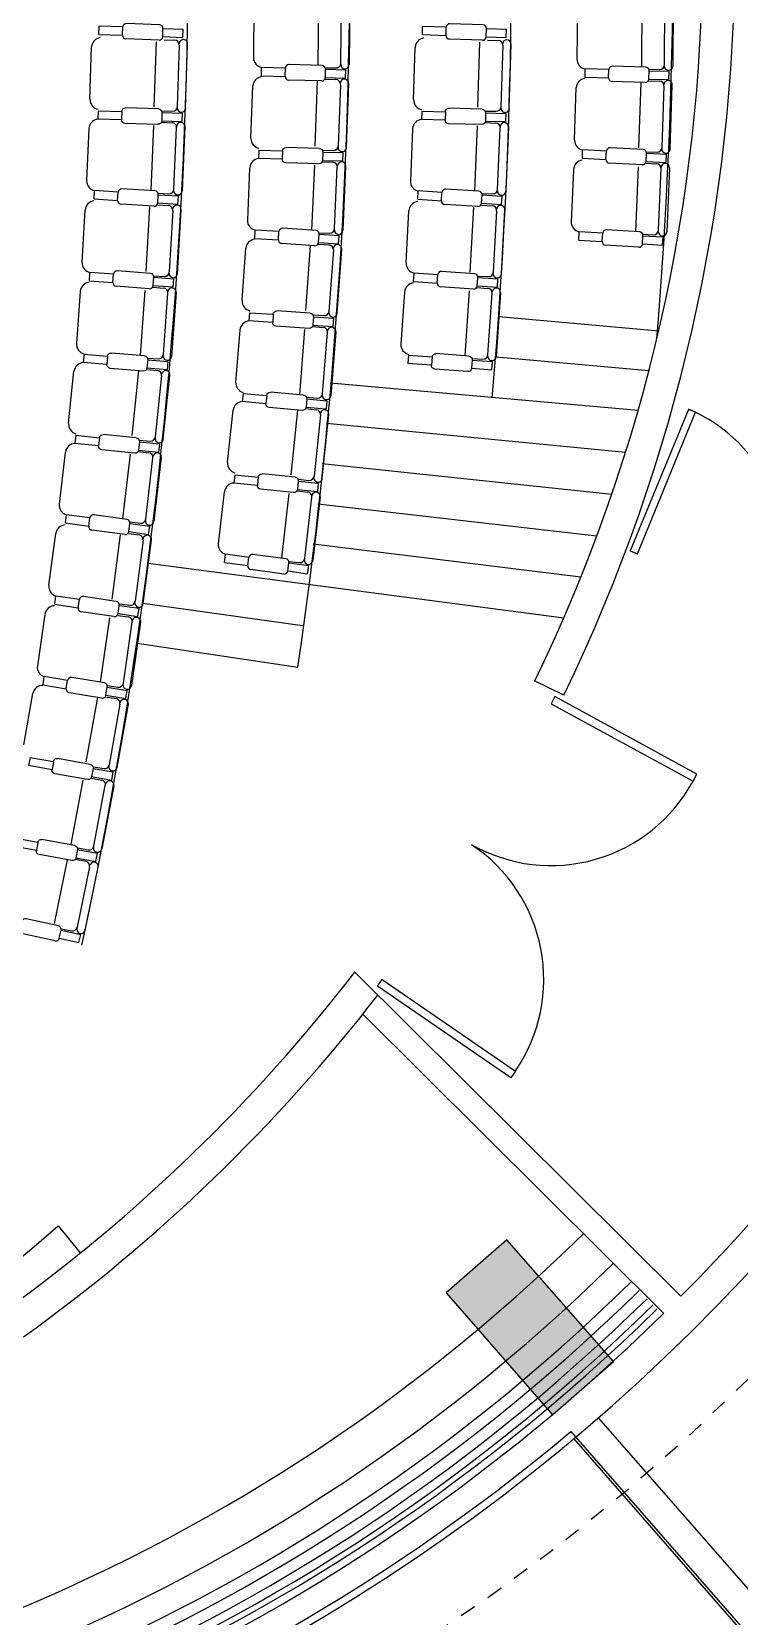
# Model space of a CAD drawing. Header units: millimetres. Extents: x 261 to 423, y 98 to 222.
# Drawn here: x 373.82 to 378.19, y 158.52 to 168.3 of the extents above; entities that cross this region are included whole.
import ezdxf

# ---------------------------------------------------------------- set-up
doc = ezdxf.new("R2010")
doc.units = ezdxf.units.MM
for name, pattern in [('ACAD_ISO03W100', [30, 12, -18]), ('ACAD_ISO04W100', [30, 24, -3, 0, -3]), ('HIDDEN2', [0.1875, 0.125, -0.0625])]:
    doc.linetypes.add(name, pattern=pattern)
for name, color, linetype in [('COLUMNAS', 5, 'Continuous'), ('Ejes', 1, 'ACAD_ISO04W100'), ('Escaleras', 4, 'Continuous'), ('MUEBLES', 8, 'Continuous'), ('Muro-Alto', 6, 'Continuous')]:
    doc.layers.add(name, color=color, linetype=linetype)

# ---------------------------------------------------------------- blocks, each defined once
blk = doc.blocks.new('brazo')
for p, q in [((343.1753, 185.8674), (343.3801, 185.8639)), ((343.1521, 185.7946), (343.0269, 185.7968)), ((343.0286, 185.848), (343.0277, 185.7968)), ((343.1529, 185.8458), (343.0286, 185.848)), ((343.1529, 185.8458), (343.1521, 185.7946)), ((343.1736, 185.7723), (343.3784, 185.7688)), ((343.4016, 185.8415), (343.4007, 185.7903)), ((343.4007, 185.7903), (343.5475, 185.7878)), ((343.5479, 185.839), (343.4016, 185.8415)), ((343.5474, 185.839), (343.5475, 185.7877))]:
    blk.add_line(p, q)
for centre, start, end in [((343.1749, 185.8455), 89.00984, 179.00984), ((343.3797, 185.8419), 359.00984, 89.00984), ((343.174, 185.7943), 179.00984, 269.00984), ((343.3788, 185.7907), 269.00984, 359.00984)]:
    blk.add_arc(centre, 0.0219, start, end)

msp = doc.modelspace()

# ---------------------------------------------------------------- hatches: boundary and pattern name
at = {"layer": 'COLUMNAS', "linetype": 'HIDDEN2'}
h = msp.add_hatch(color=256, dxfattribs=at)
h.paths.add_polyline_path([(376.3798, 160.5124), (377.038, 159.7596), (377.4145, 160.0887), (376.7562, 160.8415)])
h.paths.add_polyline_path([(369.9137, 158.0137), (369.9788, 157.0158), (370.4778, 157.0484), (370.4126, 158.0463)])

# ---------------------------------------------------------------- linework, layer by layer
msp.add_lwpolyline([(380.0881, 181.8595), (376.9425, 178.2197, 2.112171), (377.1513, 159.6566), (380.2655, 156.095, -0.234719), (364.8112, 150.1681, -0.644366), (364.8539, 187.4846, -0.225992), (380.0881, 181.8595)], format="xyb", close=True)
at = {"linetype": 'HIDDEN2', "ltscale": 0.1}
msp.add_arc((369.442, 168.8526), 12.5, 21.87584, 337.48619, dxfattribs=at)
for radius in [11.7522, 11.7171, 11.6633, 11.5931, 11.5205, 11.3614, 11.1014]:
    msp.add_arc((369.4593, 168.8076), radius, 45.58274, 314.41726)
at = {"layer": 'COLUMNAS'}
msp.add_lwpolyline([(376.3798, 160.5124), (377.038, 159.7596), (377.4145, 160.0887), (376.7562, 160.8415)], close=True, dxfattribs=at)
at = {"layer": 'Ejes', "ltscale": 0.25}
for centre, radius in [((366.5775, 168.8078), 27.2588), ((366.5828, 168.8056), 19.2588)]:
    msp.add_arc(centre, radius, 266.17724, 93.77465, dxfattribs=at)
at = {"layer": 'Escaleras'}
for p, q in [((376.7078, 166.5429), (377.6947, 166.4557)), ((376.6889, 166.2936), (377.6342, 166.2101)), ((375.6632, 166.1333), (377.5674, 165.965)), ((375.6398, 165.8842), (377.4893, 165.7048)), ((375.6144, 165.6354), (377.4043, 165.4463)), ((375.5869, 165.3869), (377.3123, 165.1897)), ((375.5574, 165.1386), (377.2133, 164.935)), ((374.5386, 165.0203), (377.1078, 164.6828)), ((374.5052, 164.7725), (375.4911, 164.6345)), ((374.4697, 164.5251), (375.464, 164.3773)), ((373.9822, 160.9275), (374.1178, 160.7594))]:
    msp.add_line(p, q, dxfattribs=at)
for centre, radius, start, end in [((345.3618, 168.785), 30.4232, 351.66956, 8.3878), ((345.505, 168.8264), 29.2801, 347.84457, 8.34867), ((344.2391, 168.8343), 32.5461, 355.07511, 4.7964), ((346.5355, 168.9293), 31.25, 355.37287, 3.95388), ((369.034, 166.5469), 7.4875, 282.77424, 311.36562)]:
    msp.add_arc(centre, radius, start, end, dxfattribs=at)
at = {"layer": 'MUEBLES'}
for p, q in [((375.1913, 168.4639), (375.1886, 168.142)), ((375.5906, 168.4959), (375.5872, 168.0942)), ((375.7296, 168.1082), (375.7329, 168.4885)), ((375.7841, 168.4954), (375.7808, 168.0994)), ((377.1914, 168.4546), (377.1887, 168.1327)), ((377.5907, 168.4866), (377.5873, 168.0849)), ((377.7297, 168.0989), (377.7329, 168.4793)), ((377.7842, 168.4862), (377.7809, 168.0902)), ((374.6359, 168.2525), (374.7018, 168.2505)), ((376.6361, 168.2511), (376.7019, 168.2491)), ((374.1779, 167.8865), (374.1881, 168.2082)), ((374.5757, 167.8384), (374.5884, 168.24)), ((374.7301, 168.2203), (374.7181, 167.8401)), ((374.769, 167.8312), (374.7815, 168.227)), ((376.1787, 167.8841), (376.1883, 168.2059)), ((376.5765, 167.8369), (376.5885, 168.2384)), ((376.7303, 168.219), (376.7189, 167.8388)), ((376.7699, 167.83), (376.7817, 168.2258)), ((375.6343, 168.0797), (375.7001, 168.0792)), ((377.6344, 168.0704), (377.7002, 168.0699)), ((375.1727, 167.6459), (375.1846, 167.9675)), ((375.5701, 167.5957), (375.585, 167.9972)), ((375.6327, 168.0094), (375.6985, 168.007)), ((375.7266, 167.9767), (375.7125, 167.5966)), ((375.7634, 167.5874), (375.7781, 167.9831)), ((377.1737, 167.6353), (377.1849, 167.957)), ((377.5712, 167.586), (377.5852, 167.9875)), ((377.6328, 167.9999), (377.6987, 167.9976)), ((377.7269, 167.9674), (377.7136, 167.5872)), ((377.7646, 167.5781), (377.7783, 167.9739)), ((374.6232, 167.814), (374.6891, 167.8123)), ((376.6242, 167.8126), (376.69, 167.811)), ((374.1711, 167.7042), (374.1571, 167.3826)), ((374.5713, 167.7223), (374.5539, 167.3209)), ((374.6206, 167.743), (374.6863, 167.7398)), ((374.6967, 167.3299), (374.7132, 167.7099)), ((374.7646, 167.715), (374.7475, 167.3194)), ((376.1722, 167.7019), (376.1589, 167.3803)), ((376.5724, 167.7207), (376.5557, 167.3193)), ((376.6216, 167.7415), (376.6874, 167.7385)), ((376.6985, 167.3286), (376.7143, 167.7086)), ((376.7658, 167.7138), (376.7493, 167.3182)), ((375.6176, 167.571), (375.6834, 167.5689)), ((377.6187, 167.5614), (377.6845, 167.5595)), ((375.5654, 167.4786), (375.5479, 167.0772)), ((375.6147, 167.4993), (375.6805, 167.4961)), ((375.6907, 167.0862), (375.7073, 167.4662)), ((375.7588, 167.4713), (375.7415, 167.0757)), ((377.5668, 167.4689), (377.5502, 167.0675)), ((377.616, 167.4898), (377.6818, 167.4867)), ((375.1652, 167.4606), (375.1512, 167.139)), ((377.1666, 167.4499), (377.1534, 167.1283)), ((377.693, 167.0768), (377.7087, 167.4569)), ((377.7601, 167.4621), (377.7438, 167.0664)), ((374.6004, 167.3048), (374.6662, 167.3019)), ((376.6023, 167.3033), (376.6681, 167.3005)), ((374.1288, 166.8796), (374.1478, 167.2009)), ((374.5251, 166.8207), (374.5488, 167.2218)), ((374.5967, 167.233), (374.6624, 167.2291)), ((374.6899, 167.1982), (374.6675, 166.8185)), ((374.7182, 166.8081), (374.7415, 167.2034)), ((376.1327, 166.8755), (376.1501, 167.1968)), ((376.5292, 166.8184), (376.551, 167.2196)), ((376.5988, 167.2311), (376.6646, 167.2275)), ((376.6922, 167.1967), (376.6716, 166.8169)), ((376.7223, 166.8068), (376.7438, 167.2022)), ((375.5134, 166.5796), (375.5423, 166.9803)), ((375.5904, 166.991), (375.6561, 166.9862)), ((375.5944, 167.0611), (375.6602, 167.0583)), ((377.5968, 167.0515), (377.6626, 167.0488)), ((375.118, 166.6437), (375.1411, 166.9647)), ((375.6831, 166.9549), (375.6557, 166.5755)), ((375.7063, 166.5645), (375.7348, 166.9595)), ((374.572, 166.795), (374.6377, 166.7915)), ((376.5762, 166.793), (376.642, 166.7898)), ((374.117, 166.6976), (374.0942, 166.3765)), ((374.5175, 166.7047), (374.4891, 166.3039)), ((374.5673, 166.7241), (374.633, 166.7191)), ((374.6321, 166.309), (374.659, 166.6885)), ((374.7106, 166.6921), (374.6826, 166.2971)), ((376.1217, 166.6934), (376.1005, 166.3722)), ((376.5222, 166.7024), (376.4957, 166.3015)), ((376.5719, 166.7221), (376.6376, 166.7174)), ((376.6387, 166.3073), (376.6638, 166.6869)), ((376.7153, 166.6908), (376.6892, 166.2957)), ((375.5599, 166.5533), (375.6256, 166.5489)), ((375.104, 166.4588), (375.0787, 166.1379)), ((375.5046, 166.4628), (375.4731, 166.0623)), ((375.5545, 166.4818), (375.6202, 166.4763)), ((375.6161, 166.0663), (375.6459, 166.4455)), ((375.6976, 166.4488), (375.6665, 166.054)), ((374.0457, 165.8852), (374.0792, 166.2054)), ((374.4389, 165.8085), (374.4807, 166.2081)), ((374.5291, 166.2172), (374.5946, 166.2103)), ((374.5352, 166.2866), (374.6009, 166.2819)), ((376.5418, 166.2844), (376.6075, 166.2801)), ((374.6206, 166.1782), (374.5811, 165.7998)), ((374.6312, 165.7872), (374.6724, 166.1811)), ((375.519, 166.0446), (375.5846, 166.0394)), ((375.0282, 165.6441), (375.0626, 165.9641)), ((375.4211, 165.5662), (375.4641, 165.9657)), ((375.5125, 165.9746), (375.5779, 165.9675)), ((375.6039, 165.9353), (375.5632, 165.5571)), ((375.6134, 165.5444), (375.6557, 165.9381)), ((374.0257, 165.7039), (373.9885, 165.3842)), ((374.4768, 165.7101), (374.5422, 165.7021)), ((374.4846, 165.7807), (374.5501, 165.7742)), ((374.4262, 165.693), (374.3797, 165.2939)), ((374.5228, 165.2925), (374.5668, 165.6704)), ((374.6185, 165.6717), (374.5727, 165.2784)), ((375.4667, 165.5383), (375.5322, 165.5316)), ((375.0077, 165.4598), (374.9713, 165.14)), ((375.4082, 165.4497), (375.3627, 165.0506)), ((375.4588, 165.467), (375.5242, 165.4592)), ((375.5058, 165.0496), (375.5489, 165.4275)), ((375.6006, 165.4289), (375.5557, 165.0355)), ((374.4249, 165.2745), (374.4903, 165.2669)), ((373.9238, 164.8846), (373.966, 165.2037)), ((374.3147, 164.7971), (374.3674, 165.1954)), ((374.416, 165.2031), (374.4813, 165.1945)), ((374.5065, 165.1617), (374.4566, 164.7846)), ((374.5064, 164.7706), (374.5583, 165.1632)), ((375.4079, 165.0313), (375.4734, 165.0238)), ((374.3596, 164.7681), (374.425, 164.7598)), ((373.8988, 164.7039), (373.8528, 164.3853)), ((374.2988, 164.682), (374.2414, 164.2843)), ((374.3499, 164.6977), (374.415, 164.6879)), ((374.3844, 164.279), (374.4387, 164.6555)), ((374.4905, 164.6555), (374.4339, 164.2635)), ((374.2861, 164.2637), (374.3513, 164.2543)), ((373.7689, 163.8989), (373.8254, 164.2157)), ((374.1554, 163.7938), (374.2261, 164.1893)), ((374.275, 164.1949), (374.3398, 164.1833)), ((374.3635, 164.1494), (374.2966, 163.7749)), ((374.3457, 163.7587), (374.4153, 164.1485)), ((374.199, 163.7628), (374.2639, 163.7516)), ((374.1343, 163.6795), (374.0591, 163.2849)), ((374.1861, 163.6929), (374.2507, 163.6803)), ((374.2017, 163.2732), (374.2729, 163.6468)), ((374.3246, 163.6444), (374.2504, 163.2554)), ((374.1028, 163.2622), (374.1674, 163.2499)), ((373.9583, 162.7941), (374.0397, 163.1875)), ((374.0887, 163.1917), (374.1532, 163.1784)), ((374.1759, 163.1438), (374.0988, 162.7713)), ((374.1475, 162.7538), (374.2278, 163.1415)), ((374.0009, 162.7619), (374.0655, 162.7489))]:
    msp.add_line(p, q, dxfattribs=at)
at = {"layer": 'MUEBLES', "linetype": 'ACAD_ISO03W100'}
for points in [[(377.5624, 165.078), (377.922, 165.9519), (377.8783, 165.9699), (377.5187, 165.096)], [(377.0288, 164.1522), (377.9068, 163.6737), (377.9308, 163.7176), (377.0527, 164.1961)], [(375.9839, 162.4485), (376.8086, 161.8829), (376.7803, 161.8416), (375.9557, 162.4072)]]:
    msp.add_lwpolyline(points, close=True, dxfattribs=at)
at = {"layer": 'MUEBLES'}
for centre, radius, start, end in [((374.2496, 168.205), 0.0616, 97.85381, 177.02289), ((374.7008, 168.2212), 0.0293, 358.18751, 88.18751), ((374.7553, 168.2278), 0.0262, 358.18751, 178.18751), ((376.2498, 168.2028), 0.0616, 97.96254, 177.13162), ((376.701, 168.2199), 0.0293, 358.29624, 88.29624), ((376.7555, 168.2266), 0.0262, 358.29624, 178.29624), ((375.2501, 168.1427), 0.0616, 180.67831, 259.8474), ((375.7004, 168.1084), 0.0293, 269.5137, 359.5137), ((375.7546, 168.0997), 0.0262, 179.5137, 359.5137), ((377.2502, 168.1334), 0.0616, 180.68298, 259.85207), ((377.7005, 168.0992), 0.0293, 269.51836, 359.51836), ((377.7547, 168.0904), 0.0262, 179.51836, 359.51836), ((375.2461, 167.964), 0.0616, 97.54235, 176.71144), ((375.6974, 167.9778), 0.0293, 357.87606, 87.87606), ((375.7519, 167.984), 0.0262, 357.87606, 177.87606), ((377.2463, 167.9536), 0.0616, 97.67087, 176.83995), ((377.6976, 167.9684), 0.0293, 358.00457, 88.00457), ((377.7522, 167.9748), 0.0262, 358.00457, 178.00457), ((374.2403, 167.8839), 0.0616, 179.65273, 258.82182), ((376.2411, 167.8817), 0.0616, 179.76147, 258.93055), ((374.2335, 167.702), 0.0616, 96.87825, 176.04734), ((374.6898, 167.8416), 0.0293, 268.48811, 358.48811), ((374.7439, 167.8318), 0.0262, 178.48811, 358.48811), ((376.2346, 167.6998), 0.0616, 96.98699, 176.15607), ((376.6907, 167.8402), 0.0293, 268.59685, 358.59685), ((376.7448, 167.8306), 0.0262, 178.59685, 358.59685), ((374.6849, 167.7106), 0.0293, 357.21196, 87.21196), ((374.7395, 167.7162), 0.0262, 357.21196, 177.21196), ((376.686, 167.7092), 0.0293, 357.32069, 87.32069), ((376.7406, 167.715), 0.0262, 357.32069, 177.32069), ((375.235, 167.643), 0.0616, 179.34128, 258.51037), ((375.6843, 167.5982), 0.0293, 268.17666, 358.17666), ((375.7383, 167.5882), 0.0262, 178.17666, 358.17666), ((377.236, 167.6326), 0.0616, 179.46979, 258.63888), ((377.6854, 167.5887), 0.0293, 268.30518, 358.30518), ((377.7394, 167.5789), 0.0262, 178.30518, 358.30518), ((375.2276, 167.4584), 0.0616, 96.87262, 176.04171), ((375.679, 167.4669), 0.0293, 357.20633, 87.20633), ((375.7336, 167.4726), 0.0262, 357.20633, 177.20633), ((377.229, 167.4479), 0.0616, 97.0058, 176.17489), ((377.6804, 167.4575), 0.0293, 357.33951, 87.33951), ((377.735, 167.4632), 0.0262, 357.33951, 177.33951), ((374.2187, 167.3812), 0.0616, 178.67718, 257.84626), ((376.2204, 167.379), 0.0616, 178.78591, 257.955), ((374.6674, 167.3312), 0.0293, 267.51256, 357.51256), ((374.7213, 167.3205), 0.0262, 177.51256, 357.51256), ((376.6693, 167.3298), 0.0293, 267.62129, 357.62129), ((376.7232, 167.3192), 0.0262, 177.62129, 357.62129), ((374.2092, 167.196), 0.0616, 96.2845, 175.45358), ((374.6607, 167.1999), 0.0293, 356.6182, 86.6182), ((374.7154, 167.205), 0.0262, 356.6182, 176.6182), ((376.2115, 167.1923), 0.0616, 96.55949, 175.72858), ((376.663, 167.1983), 0.0293, 356.89319, 86.89319), ((376.7176, 167.2037), 0.0262, 356.89319, 176.89319), ((375.2128, 167.1376), 0.0616, 178.67155, 257.84063), ((375.6615, 167.0875), 0.0293, 267.50693, 357.50693), ((375.7154, 167.0768), 0.0262, 177.50693, 357.50693), ((377.2149, 167.1271), 0.0616, 178.80473, 257.97381), ((377.6638, 167.078), 0.0293, 267.64011, 357.64011), ((375.2024, 166.9591), 0.0616, 95.53559, 174.70467), ((375.654, 166.957), 0.0293, 355.86929, 85.86929), ((375.7087, 166.9614), 0.0262, 355.86929, 175.86929), ((377.7177, 167.0675), 0.0262, 177.64011, 357.64011), ((374.1911, 166.8754), 0.0616, 178.08343, 257.25251), ((374.6393, 166.8207), 0.0293, 266.91881, 356.91881), ((374.693, 166.8095), 0.0262, 176.91881, 356.91881), ((376.1949, 166.8715), 0.0616, 178.35842, 257.5275), ((376.6434, 166.819), 0.0293, 267.1938, 357.1938), ((376.6972, 166.8081), 0.0262, 177.1938, 357.1938), ((374.1793, 166.6937), 0.0616, 95.30895, 174.47803), ((374.6308, 166.6899), 0.0293, 355.64265, 85.64265), ((374.6855, 166.6941), 0.0262, 355.64265, 175.64265), ((376.184, 166.6898), 0.0616, 95.58394, 174.75302), ((376.6355, 166.6882), 0.0293, 355.91764, 85.91764), ((376.6902, 166.6926), 0.0262, 355.91764, 175.91764), ((375.1801, 166.6387), 0.0616, 177.33452, 256.5036), ((375.1662, 166.4544), 0.0616, 94.86586, 174.03494), ((375.6276, 166.5781), 0.0293, 266.1699, 356.1699), ((375.6812, 166.5662), 0.0262, 176.1699, 356.1699), ((375.6177, 166.4471), 0.0293, 355.19956, 85.19956), ((375.6725, 166.4509), 0.0262, 355.19956, 175.19956), ((374.1557, 166.3734), 0.0616, 177.10787, 256.27696), ((374.6029, 166.3111), 0.0293, 265.94325, 355.94325), ((374.6565, 166.299), 0.0262, 175.94325, 355.94325), ((376.162, 166.3694), 0.0616, 177.38287, 256.55195), ((376.6095, 166.3093), 0.0293, 266.21825, 356.21825), ((376.6631, 166.2974), 0.0262, 176.21825, 356.21825), ((374.1403, 166.1977), 0.0616, 93.69768, 172.86677), ((374.5915, 166.1812), 0.0293, 354.03139, 84.03139), ((374.6464, 166.1838), 0.0262, 354.03139, 174.03139), ((375.1402, 166.1343), 0.0616, 176.66479, 255.83387), ((375.1236, 165.9563), 0.0616, 93.52883, 172.69791), ((375.5869, 166.0686), 0.0293, 265.50017, 355.50017), ((375.6404, 166.056), 0.0262, 175.50017, 355.50017), ((375.5748, 165.9384), 0.0293, 353.86253, 83.86253), ((375.6296, 165.9409), 0.0262, 353.86253, 173.86253), ((374.1077, 165.8782), 0.0616, 175.49661, 254.66569), ((374.553, 165.8033), 0.0293, 264.33199, 354.33199), ((374.0877, 165.6973), 0.0616, 92.72213, 171.89121), ((374.5386, 165.6731), 0.0293, 353.05583, 83.05583), ((374.5935, 165.6748), 0.0262, 353.05583, 173.05583), ((374.6062, 165.7897), 0.0262, 174.33199, 354.33199), ((375.0901, 165.6369), 0.0616, 175.32775, 254.49684), ((375.0698, 165.4532), 0.0616, 92.85909, 172.02818), ((375.5352, 165.5607), 0.0293, 264.16313, 354.16313), ((375.5883, 165.5469), 0.0262, 174.16313, 354.16313), ((375.5207, 165.4301), 0.0293, 353.1928, 83.1928), ((375.5756, 165.4319), 0.0262, 353.1928, 173.1928), ((374.0497, 165.3784), 0.0616, 174.52106, 253.69014), ((374.0269, 165.1943), 0.0616, 92.12838, 171.29746), ((374.4937, 165.2959), 0.0293, 263.35644, 353.35644), ((374.5466, 165.2814), 0.0262, 173.35644, 353.35644), ((374.4775, 165.1655), 0.0293, 352.46208, 82.46208), ((374.5324, 165.1666), 0.0262, 352.46208, 172.46208), ((375.0325, 165.1342), 0.0616, 174.65802, 253.82711), ((375.4767, 165.0529), 0.0293, 263.4934, 353.4934), ((375.5297, 165.0385), 0.0262, 173.4934, 353.4934), ((373.9856, 164.8758), 0.0616, 173.9273, 253.09639), ((373.9606, 164.6955), 0.0616, 91.15282, 170.32191), ((374.4286, 164.7888), 0.0293, 262.76268, 352.76268), ((374.4814, 164.7738), 0.0262, 172.76268, 352.76268), ((374.4107, 164.659), 0.0293, 351.48652, 81.48652), ((374.4656, 164.6592), 0.0262, 351.48652, 171.48652), ((373.9139, 164.3778), 0.0616, 172.95175, 252.12083), ((373.8858, 164.2037), 0.0616, 89.54156, 168.71064), ((374.3554, 164.2832), 0.0293, 261.78713, 351.78713), ((374.408, 164.2673), 0.0262, 171.78713, 351.78713), ((374.3347, 164.1545), 0.0293, 349.87526, 79.87526), ((374.3895, 164.1531), 0.0262, 349.87526, 169.87526), ((374.2689, 163.7804), 0.0293, 260.17587, 350.17587), ((374.3209, 163.763), 0.0262, 170.17587, 350.17587), ((374.2451, 163.6515), 0.0293, 348.89971, 78.89971), ((374.2999, 163.6492), 0.0262, 348.89971, 168.89971), ((374.1729, 163.2786), 0.0293, 259.20031, 349.20031), ((374.2247, 163.2603), 0.0262, 169.20031, 349.20031), ((374.1473, 163.1497), 0.0293, 348.30595, 78.30595), ((374.2021, 163.1468), 0.0262, 348.30595, 168.30595), ((374.0713, 162.7776), 0.0293, 258.60656, 348.60656), ((374.1228, 162.7587), 0.0262, 168.60656, 348.60656)]:
    msp.add_arc(centre, radius, start, end, dxfattribs=at)
at = {"layer": 'MUEBLES', "linetype": 'ACAD_ISO03W100'}
for centre, radius, start, end in [((377.5173, 165.0975), 0.945, 336.81057, 67.5824), ((377.0288, 164.1522), 1, 240.58952, 331.36135), ((375.9839, 162.4485), 1, 325.59985, 56.37167)]:
    msp.add_arc(centre, radius, start, end, dxfattribs=at)
at = {"layer": 'Muro-Alto'}
for p, q in [((377.1078, 164.2056), (376.9267, 164.2936)), ((377.831, 160.4916), (375.8132, 162.496)), ((377.7253, 160.3852), (375.8645, 162.2336)), ((377.321, 159.7415), (380.4472, 156.1662)), ((377.1688, 159.6117), (380.3109, 156.0182))]:
    msp.add_line(p, q, dxfattribs=at)
for points in [[(377.1078, 164.2056, 0.229801), (377.1078, 173.4095)], [(376.9284, 164.2927, 0.229892), (376.9267, 173.3216)], [(373.6492, 160.4025, 0.073208), (375.8152, 162.4941, 0.073208)], [(373.7674, 160.2412, 0.072525), (375.9578, 162.3524, 0.072525)]]:
    msp.add_lwpolyline(points, format="xyb", dxfattribs=at)
for centre, radius, start, end in [((366.5775, 168.8078), 26.9594, 265.4348, 42.7726), ((366.5775, 168.8078), 26.8594, 270.69204, 42.77904), ((369.4593, 168.8076), 12, 63.82448, 337.23086), ((369.4593, 168.8076), 11.8, 45.5369, 314.4631), ((369.4593, 168.8076), 11.8, 315.19146, 337.95987), ((366.5828, 168.8056), 18.7588, 304.59713, 340.63031), ((366.5828, 168.8056), 18.9088, 265.10234, 340.60301), ((366.5828, 168.8056), 19.7588, 269.86662, 340.8919), ((366.5828, 168.8056), 19.6088, 265.14072, 340.48112)]:
    msp.add_arc(centre, radius, start, end, dxfattribs=at)

# ---------------------------------------------------------------- block references
at = {"layer": 'MUEBLES'}
for p, rotation in [((720.9539, 348.1352), 179.0057134328212), ((722.954, 348.134), 179.0057134328212), ((720.8298, 350.0414), 179.3633929132297), ((722.8151, 350.0602), 179.3680608528346), ((726.561, 342.2305), 178.1595409200895), ((725.9394, 337.1015), 177.3622588332323), ((727.6184, 337.7665), 177.4709911180861), ((726.9501, 336.8233), 177.3566285058668), ((728.5569, 337.6299), 177.4898093370139), ((727.6517, 332.9418), 176.7685059120284), ((728.8544, 334.6325), 177.0434973162292), ((737.1459, 309.1616), 173.206133999001), ((737.784, 309.785), 173.3430996910986), ((738.5522, 304.8887), 172.6123810777939), ((740.8116, 298.1633), 171.6368273903061), ((747.391, 276.1193), 168.4562562435347)]:
    msp.add_blockref('brazo', p, dxfattribs=dict(at, rotation=rotation))
at = {"layer": 'MUEBLES', "xscale": -1}
for p, rotation in [((708.8595, -33.6382), 357.3622588332324), ((711.2421, -33.005), 357.4709911180861), ((709.8338, -33.9147), 357.3566285058669), ((702.5157, -46.5122), 355.3498640984893), ((697.0799, -53.3984), 354.1816876864647), ((700.5505, -51.2357), 354.5654113754806), ((697.4147, -54.5906), 354.0128312741999), ((693.2418, -59.3653), 353.2061339990011), ((694.7609, -58.8457), 353.3430996910986), ((675.8006, -83.8929), 349.0500091647445), ((673.1213, -87.5064), 348.4562562435347)]:
    msp.add_blockref('brazo', p, dxfattribs=dict(at, rotation=rotation))

doc.saveas('drawing.dxf')
